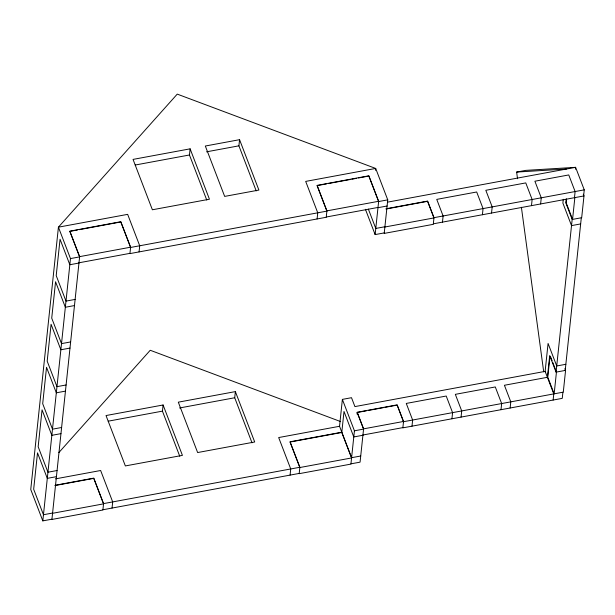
<?xml version="1.0" encoding="UTF-8"?>
<svg xmlns="http://www.w3.org/2000/svg" width="615" height="615" viewBox="0 0 615 615"><rect width="100%" height="100%" fill="white"/><g stroke="black" fill="none" stroke-linecap="round" stroke-linejoin="round"><path stroke-width="0.92" d="M51.937 519.191L42.812 520.882L70.479 258.584L58.417 227.173L177.251 94.118L375.688 168.441L387.75 199.86L384.206 233.408L433.283 224.329L433.982 217.672L427.617 201.074L386.089 208.762M384.26 232.9L375.135 234.592L378.648 201.29L368.862 175.805L317.125 185.384L326.911 210.868L326.234 217.272L129.934 253.603L130.611 247.199L120.824 221.715L69.849 231.155L79.635 256.639L51.914 519.452L102.89 510.012L103.566 503.608L93.78 478.124L55.073 485.289M112.045 508.067L112.691 501.917L100.637 470.506L55.558 478.854M139.067 251.919L139.713 245.769L127.659 214.358L58.417 227.173L30.75 489.471L42.812 520.882M179.741 456.215L162.437 411.135L163.09 404.985L106.026 415.548L125.36 465.932L182.424 455.369L163.09 404.985M206.763 200.06L189.458 154.988L190.112 148.838L133.048 159.4L152.382 209.776L209.446 199.214L190.112 148.838M256.217 190.904L238.912 145.832L239.566 139.682L205.325 146.024L224.66 196.4L258.9 190.066L239.566 139.682M252.019 442.831L234.715 397.759L235.368 391.609L178.304 402.172L197.638 452.548L254.702 441.985L235.368 391.609M290.08 475.111L290.726 468.961L278.672 437.549L339.542 426.287L342.378 399.389L351.503 397.697L354.917 406.592L545.128 371.375L553.777 393.9L553.123 400.05M317.102 218.963L317.747 212.813L305.693 181.402L375.688 168.441L375.488 170.332M362.911 435.259L353.786 436.95L344 411.466L341.817 432.214L290.072 441.785L299.859 467.269L299.182 473.673L350.919 464.102L354.432 430.8L342.378 399.389M357.038 414.018L357.223 412.258L397.167 404.862L403.532 421.46L402.856 427.863L562.256 398.359L562.902 392.209M357.223 412.258L363.588 428.855L360.075 462.157L350.95 463.841M411.988 426.172L412.634 420.03L406.269 403.432L446.213 396.037L452.579 412.634L451.933 418.777M442.469 222.123L443.115 215.98L436.742 199.383L476.687 191.988L483.059 208.585L482.414 214.735M461.066 417.093L461.711 410.943L455.338 394.346L495.283 386.95L501.655 403.548L501.01 409.698M491.539 213.044L492.192 206.894L485.819 190.296L525.764 182.909L532.129 199.498L531.483 205.648M510.135 408.006L510.788 401.856L504.415 385.267L547.404 377.303L549.702 355.532L556.068 372.129L565.577 370.368L564.908 368.623M540.616 203.957L541.262 197.807L534.889 181.217L568.752 174.944L575.117 191.542L574.471 197.692M545.075 371.852L548.073 343.462L556.721 365.979L565.846 364.288M563.279 199.306L562.879 203.088L571.527 225.613L580.66 223.921M566.207 199.083L565.808 202.865L572.173 219.463L556.068 372.129M549.979 356.408L547.78 377.233L554.153 393.831L556.452 372.06M566.584 199.014L566.184 202.796L572.557 219.394L574.848 197.623M575.402 169.225L575.602 167.334L525.756 170.378L516.631 172.069L517.53 178.727M565.2 370.438L581.306 217.772M583.604 196.001L584.25 189.851L575.602 167.334L387.604 202.135M565.577 370.368L563.286 392.139L403.509 421.713L397.136 405.124L385.059 407.353M583.312 194.186L583.981 195.931L581.682 217.702L572.173 219.463M58.871 452.563L150.229 350.266L340.587 421.567M135.2 165.028L189.458 154.988M206.525 151.828L238.912 145.832M77.375 230.01L69.826 231.409L79.612 256.893L70.479 258.584M79.266 229.664L120.801 221.977L130.588 247.461L326.88 211.122L317.094 185.638L326.504 183.893M328.387 183.547L350.02 179.542M351.903 179.196L356.608 178.327M358.483 177.973L368.831 176.059L378.617 201.543L387.75 199.86M79.635 256.639L130.611 247.199M326.911 210.868L378.648 201.29M78.989 262.789L129.965 253.349M326.257 217.018L377.994 207.439M78.958 263.043L69.826 264.734L60.047 239.25L56.211 275.62L65.99 301.104L75.122 299.413M377.971 207.693L387.096 206.002M386.066 209.015L427.586 201.328L433.959 217.925L384.882 227.004M384.913 226.75L375.78 228.442L368.362 209.108M433.982 217.672L584.25 189.851M433.337 223.814L583.981 195.931M74.477 305.563L65.344 307.254L55.558 281.77L51.722 318.139L61.508 343.624L70.64 341.94M69.987 348.082L60.862 349.774L51.076 324.289L47.186 361.174L56.964 386.658L66.097 384.967M65.451 391.117L56.319 392.808L46.532 367.324L42.696 403.694L52.483 429.178L61.615 427.494M108.178 421.183L162.437 411.135M179.526 407.976L234.715 397.759M60.962 433.637L51.837 435.328L42.051 409.844L38.161 446.728L47.939 472.212L57.072 470.521M358.122 412.342L366.486 410.797M368.339 410.451L383.207 407.699M56.426 476.671L47.294 478.362L37.507 452.878L33.671 489.248L43.457 514.732L52.59 513.048M55.05 485.543L93.749 478.378L103.535 503.862L52.559 513.302M363.588 428.855L403.532 421.46M354.432 430.8L363.565 429.109L357.192 412.519M362.942 435.005L402.887 427.61M103.566 503.608L299.859 467.269M360.728 456.007L351.596 457.698L339.542 426.287M102.913 509.758L299.213 473.419M516.631 172.069L566.476 169.017M550.417 356.339L552.093 360.705M552.762 362.45L556.114 371.183M365.418 209.285L375.135 234.592M521.397 207.263L543.706 371.821M341.786 432.468L290.049 442.047L299.836 467.531L351.572 457.952L341.786 432.468"/></g></svg>
